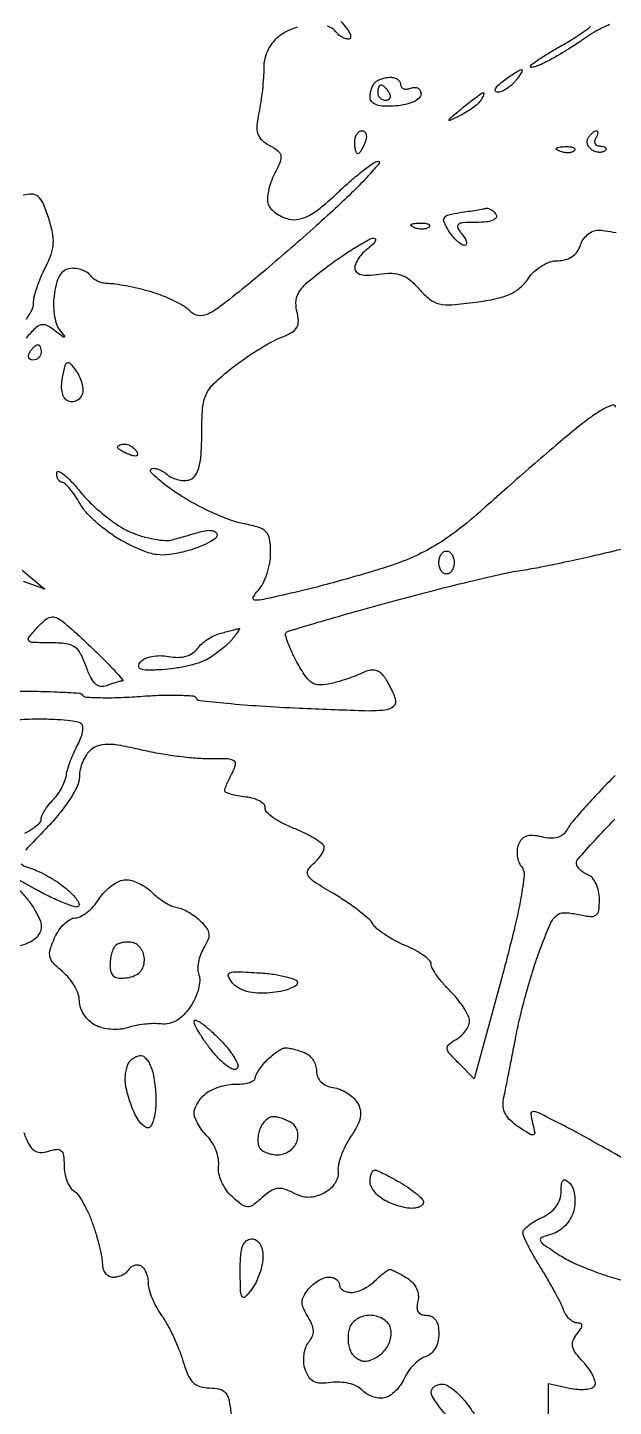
# Model space of a CAD drawing. Extents: x 0 to 102, y 0 to 135.
# Drawn here: x 24.13 to 30.61, y 43.66 to 58.92 of the extents above; entities that cross this region are included whole.
import ezdxf

# ---------------------------------------------------------------- set-up
doc = ezdxf.new("R2010")
doc.units = 0
doc.header["$MEASUREMENT"] = 0

msp = doc.modelspace()

# ---------------------------------------------------------------- linework, layer by layer
for points in [[(27.110601, 58.928252, 0.028927), (27.009562, 58.886485, 0.04032), (26.925209, 58.837014, 0.063095), (26.849068, 58.767903, 0.059392), (26.790756, 58.680642, 0.058977), (26.754274, 58.581508, 0.06051), (26.742367, 58.477464, -0.019086), (26.739012, 58.370083, -0.009853), (26.727051, 58.236213, -0.00978), (26.709319, 58.098852, -0.014604), (26.687984, 57.979674, 0.028768), (26.66671, 57.837786, 0.101514), (26.676874, 57.74662, 0.130359), (26.720084, 57.679594, 0.06196), (26.804567, 57.619896, -0.039331), (26.898198, 57.559879, -0.187438), (26.930896, 57.506737, -0.145097), (26.923401, 57.437074, -0.020807), (26.862059, 57.305746, 0.033972), (26.82134, 57.212229, 0.034685), (26.793991, 57.114702, 0.036912), (26.782513, 57.027096, 0.106118), (26.791926, 56.966844, 0.098627), (26.822358, 56.918628, 0.047818), (26.877608, 56.870599, 0.044857), (26.946924, 56.829951, 0.048742), (27.020508, 56.803648, 0.113652), (27.127179, 56.80156, 0.073289), (27.243671, 56.844489, 0.048426), (27.383098, 56.939093, 0.016874), (27.564638, 57.100478, -0.010826), (27.708853, 57.231837, -0.01504), (27.843946, 57.342667, -0.011462), (27.959657, 57.427754, -0.153983), (28.009257, 57.4434, -0.633747), (28.019403, 57.421909, -0.011617), (27.912447, 57.297949, -0.014083), (27.75969, 57.138285, -0.007414), (27.561545, 56.948249, -0.004829), (27.322322, 56.729804, -0.003149), (27.042214, 56.482106, -0.003167), (26.765971, 56.243975, -0.00604), (26.540456, 56.0567, -0.007226), (26.253824, 55.831245, -0.060032), (26.111564, 55.747487, -0.159246), (26.013834, 55.73804, -0.142432), (25.924252, 55.787263, 0.061396), (25.854026, 55.842077, 0.02204), (25.742232, 55.902578, 0.021476), (25.612574, 55.958782, 0.023801), (25.482896, 56.00154, 0.010288), (25.352035, 56.034999, 0.010037), (25.218831, 56.063346, 0.009979), (25.100914, 56.083544, 0.036614), (25.025443, 56.089328, -0.053249), (24.966843, 56.095782, -0.048698), (24.90905, 56.114513, -0.051941), (24.860515, 56.14195, -0.100061), (24.8301, 56.1744, 0.106518), (24.798914, 56.206833, 0.051191), (24.747758, 56.234149, 0.047487), (24.686227, 56.252729, 0.049631), (24.623209, 56.259, 0.116043), (24.550658, 56.241932, 0.122594), (24.495024, 56.194492, 0.085015), (24.454502, 56.110844, 0.032496), (24.426609, 55.98405, 0.036615), (24.417611, 55.869471, 0.034608), (24.425104, 55.75259, 0.036543), (24.446544, 55.65012, 0.092146), (24.480457, 55.5822, -0.003574), (24.537107, 55.506068, -0.543181), (24.533885, 55.497575, -0.220836), (24.518859, 55.500962, -0.002145), (24.428728, 55.571012, 0.051057), (24.341949, 55.625775, 0.182939), (24.277824, 55.632147, 0.132016), (24.212579, 55.594326, 0.022101), (24.114292, 55.486412, 0.00968)], [(27.594347, 58.992803, -0.02421), (27.658485, 58.917542, -0.057122), (27.696543, 58.854517, -0.133581), (27.703169, 58.814361, -0.38463), (27.68394, 58.797, -0.077687), (27.643974, 58.803247, -0.053339), (27.601943, 58.821851, -0.052792), (27.564289, 58.849235, -0.070861), (27.5373, 58.8816, 0.122535), (27.504017, 58.914092, 0.047679), (27.445241, 58.941349, 0.043521)], [(30.567471, 58.956617, 0.019666), (30.485683, 58.920021, 0.020022), (30.392631, 58.869174, 0.017659), (30.29986, 58.808995, -0.008321), (30.199992, 58.74153, -0.005825), (30.085349, 58.66872, -0.005878), (29.973847, 58.601514, -0.012179), (29.88495, 58.552218, -0.015507), (29.811912, 58.516852, -0.029002), (29.750515, 58.493606, -0.034621), (29.705905, 58.482937, -0.46357), (29.6946, 58.49251, -0.240673), (29.705997, 58.514817, -0.007253), (29.794005, 58.576533, -0.012889), (29.903306, 58.646789, -0.008369), (30.033, 58.722565, 0.010532), (30.162676, 58.799085, 0.015875), (30.271995, 58.871633, 0.010658), (30.357959, 58.9355, 0.231644)], [(24.11657, 55.696142, 0.032138), (24.178031, 55.797341, 0.120968), (24.1956, 55.868897, -0.060144), (24.204386, 55.941678, -0.019573), (24.234302, 56.045937, -0.019191), (24.27692, 56.160218, -0.020484), (24.327351, 56.268381, 0.033033), (24.390401, 56.412969, 0.071399), (24.414765, 56.531565, 0.067652), (24.405392, 56.65623, 0.027165), (24.360614, 56.821584, 0.021469), (24.30089, 56.979437, 0.112044), (24.246623, 57.054212, 0.178184), (24.178913, 57.080254, 0.074988), (24.080813, 57.066911, -0.010985)], [(30.634942, 54.722928, 0.477189), (30.601915, 54.745272, 0.052694), (30.505215, 54.704279, 0.03229), (30.362619, 54.612719, 0.013229), (30.18105, 54.471274, 0.004324), (29.972742, 54.296914, 0.00211), (29.709877, 54.071072, 0.002093), (29.438428, 53.833861, 0.003029), (29.200757, 53.621834, -0.016744), (28.920285, 53.385112, -0.02813), (28.667954, 53.208273, -0.031185), (28.417341, 53.073735, -0.028122), (28.143257, 52.966133, -0.007261), (27.904814, 52.891498, -0.004255), (27.617374, 52.808744, -0.004255), (27.328393, 52.730848, -0.007221), (27.085136, 52.671229, -0.00277), (26.740433, 52.594015, -0.069796), (26.644213, 52.586741, -0.546164), (26.627189, 52.617383, -0.060795), (26.683286, 52.696945, 0.069379), (26.735032, 52.773065, 0.035798), (26.778569, 52.879915, 0.034747), (26.808278, 52.998289, 0.044136), (26.8182, 53.110478, 0.03618), (26.807398, 53.259565, 0.150766), (26.769158, 53.339969, 0.134679), (26.689558, 53.389857, 0.026668), (26.524538, 53.430024, -0.041066), (26.384469, 53.468418, -0.016887), (26.201723, 53.542127, -0.016574), (26.009922, 53.634849, -0.020435), (25.83797, 53.734289, -0.013964), (25.690881, 53.833436, -0.024114), (25.575174, 53.924963, -0.021954), (25.49477, 54.001592, -0.408406), (25.495087, 54.033487, -0.204138), (25.523544, 54.044941, -0.071468), (25.567978, 54.037644, -0.056613), (25.620355, 54.014343, -0.040283), (25.672978, 53.977391, 0.064499), (25.73139, 53.940451, 0.054011), (25.800878, 53.916869, 0.056193), (25.870425, 53.9094, 0.090527), (25.928823, 53.92038, 0.165432), (25.988112, 53.969744, 0.075824), (26.027523, 54.063682, 0.046439), (26.050175, 54.210514, 0.015065), (26.0568, 54.430336, -0.017516), (26.066624, 54.71068, -0.089178), (26.104779, 54.861403, -0.096657), (26.191713, 54.983551, -0.022425), (26.383022, 55.149555, -0.015155), (26.524465, 55.254765, -0.012905), (26.679695, 55.35723, -0.013097), (26.825857, 55.443149, -0.035493), (26.934873, 55.493712, 0.036306), (27.049745, 55.547217, 0.13224), (27.106917, 55.602814, 0.147528), (27.125058, 55.675852, 0.049145), (27.108667, 55.786022, -0.092921), (27.101322, 55.907091, -0.123043), (27.141061, 56.009677, -0.067892), (27.245806, 56.122113, -0.013088), (27.466266, 56.292877, -0.009227), (27.629262, 56.407873, -0.012657), (27.78028, 56.50481, -0.009411), (27.90859, 56.579389, -0.129392), (27.9603, 56.592612, -0.291831), (27.977493, 56.581473, -0.239348), (27.976559, 56.55918, -0.076668), (27.948178, 56.522968, -0.025933), (27.89685, 56.479633, 0.04108), (27.840204, 56.428794, 0.040412), (27.79229, 56.369115, 0.043403), (27.759221, 56.309851, 0.105944), (27.7488, 56.261221, 0.204563), (27.76722, 56.218083, 0.130892), (27.815665, 56.191404, 0.072175), (27.898205, 56.183208, 0.025155), (28.017394, 56.194617, -0.040939), (28.158493, 56.203645, -0.084675), (28.266707, 56.183183, -0.084953), (28.361794, 56.128065, -0.041425), (28.462039, 56.029365, 0.045106), (28.577166, 55.917668, 0.113534), (28.681554, 55.866723, 0.076811), (28.82188, 55.856234, 0.013294), (29.087431, 55.884299, 0.020046), (29.312036, 55.92331, 0.052146), (29.467804, 55.974283, 0.070499), (29.580364, 56.045044, 0.07232), (29.667715, 56.143753, -0.057695), (29.733422, 56.222512, -0.052967), (29.81718, 56.286768, -0.05545), (29.908052, 56.329301, -0.081929), (29.994729, 56.3436, 0.067399), (30.079783, 56.355118, 0.081737), (30.152771, 56.388794, 0.085374), (30.208766, 56.442631, 0.08203), (30.2445, 56.5128, -0.071175), (30.275681, 56.577441, -0.067253), (30.324242, 56.632159, -0.071729), (30.38212, 56.669047, -0.10729), (30.440551, 56.681528, -0.037995), (30.516798, 56.675472, -0.009556), (30.63961, 56.653842, -0.0097)], [(23.835402, 51.575265, -0.006311), (24.170112, 51.57748, -0.009889), (24.457864, 51.57006, -0.00443), (24.699692, 51.556888, -0.243112), (24.737631, 51.534133, 0.245023), (24.773576, 51.51275, 0.008784), (24.938861, 51.506384, 0.014393), (25.140298, 51.507966, 0.009382), (25.372502, 51.520843, -0.009919), (25.60371, 51.533416, -0.015747), (25.801942, 51.53401, -0.009723), (25.962843, 51.526291, -0.301597), (25.993073, 51.503156, 0.290187), (26.025847, 51.476965, 0.002887), (26.337319, 51.44459, 0.008232), (26.703825, 51.414715, 0.005108), (27.134884, 51.391133, 0.002322), (27.83395, 51.3633, 0.033048), (28.083544, 51.371021, 0.163066), (28.18055, 51.414373, 0.301282), (28.200401, 51.494807, 0.020666), (28.173537, 51.561172, 0.014411), (28.138048, 51.633753, 0.014566), (28.099912, 51.701499, 0.02903), (28.065184, 51.752272, 0.091839), (28.022095, 51.790809, 0.099823), (27.969279, 51.809942, 0.091291), (27.909324, 51.807931, 0.064299), (27.845667, 51.785125, -0.02461), (27.776882, 51.754141, -0.010681), (27.682711, 51.719482, -0.010539), (27.580827, 51.686821, -0.013786), (27.48635, 51.661529, -0.056393), (27.363166, 51.646508, -0.144298), (27.277597, 51.670923, -0.10566), (27.202886, 51.744112, -0.022793), (27.109361, 51.900286, -0.014384), (27.052046, 52.014463, -0.022288), (27.009928, 52.116375, -0.01825), (26.98327, 52.199358, -0.282829), (26.99111, 52.226942, -0.113527), (27.025364, 52.246396, -0.00083), (27.341431, 52.340295, -0.003086), (27.705151, 52.445257, -0.001967), (28.1295, 52.563084, -0.003715), (28.578477, 52.682271, -0.004006), (29.018064, 52.791728, -0.003786), (29.396645, 52.879753, -0.019126), (29.61, 52.919157, 0.013145), (29.808556, 52.953378, 0.003846), (30.111856, 53.016331, 0.003861), (30.452264, 53.092476, 0.004131), (30.783847, 53.172232, 0.006872)], [(24.0687, 52.916682), (24.3225, 52.705404), (24.084155, 52.790273, -0.008554)], [(24.099182, 50.00498, 0.031332), (24.194019, 50.062902, 0.032164), (24.262778, 50.117965, 0.210858), (24.2802, 50.15744, -0.103778), (24.288681, 50.197859, -0.032455), (24.317341, 50.253111, -0.030862), (24.358249, 50.312256, -0.029655), (24.406638, 50.366752, 0.042665), (24.456942, 50.426461, 0.029625), (24.503499, 50.50145, 0.029987), (24.539849, 50.579386, 0.052894), (24.558825, 50.647745, -0.032352), (24.575659, 50.719721, -0.015568), (24.605984, 50.809547, -0.015365), (24.643552, 50.901611, -0.021238), (24.68321, 50.981527, 0.033292), (24.717053, 51.054061, 0.04454), (24.737179, 51.123798, 0.051836), (24.742284, 51.18142, 0.194962), (24.728423, 51.214177, 0.155677), (24.687736, 51.235179, 0.01328), (24.569964, 51.251907, 0.016568), (24.425325, 51.263706, 0.012067), (24.264006, 51.2676, 0.015454), (24.029115, 51.260338, 0.088346)], [(30.628631, 50.644297, 0.006064), (30.450852, 50.460275, 0.007298), (30.288409, 50.282878, 0.006336), (30.155947, 50.130057, 0.047856), (30.101602, 50.051609, -0.084987), (30.054118, 49.992862, -0.10654), (29.993102, 49.958798, -0.09005), (29.915335, 49.949635, -0.045926), (29.817811, 49.964785, 0.041444), (29.720107, 49.98086, 0.099889), (29.647684, 49.972209, 0.128408), (29.595469, 49.938487, 0.094162), (29.559024, 49.879596, 0.071479), (29.545339, 49.819444, 0.055162), (29.547308, 49.752127, 0.056062), (29.563743, 49.68815, 0.081926), (29.592937, 49.637973, -0.200774), (29.62183, 49.5426, -0.018319), (29.586778, 49.29162, -0.016741), (29.510677, 48.932589, -0.00549), (29.375191, 48.409261), (29.070978, 47.285222), (28.896339, 47.462035, -0.013076), (28.792852, 47.57244, -0.157643), (28.76971, 47.62508, -0.256805), (28.787968, 47.668115, -0.037336), (28.86975, 47.723127, 0.054973), (28.926378, 47.764186, 0.050991), (28.97431, 47.817563, 0.054621), (29.007016, 47.874593, 0.103253), (29.0178, 47.926258, 0.113424), (29.004101, 47.985872, 0.029436), (28.955672, 48.072325, 0.028386), (28.887252, 48.166911, 0.025608), (28.8063, 48.256609, -0.019003), (28.725324, 48.343986, -0.023367), (28.656928, 48.431628, -0.022723), (28.607271, 48.509014, -0.132026), (28.5948, 48.555419, 0.20429), (28.577234, 48.596617, 0.034934), (28.510359, 48.652364, 0.033178), (28.417426, 48.710461, 0.024155), (28.30734, 48.762838, -0.02397), (28.19201, 48.817657, -0.02439), (28.083145, 48.882974, -0.025074), (27.994528, 48.948859, -0.085488), (27.94779, 49.00315, 0.07849), (27.897988, 49.062653, 0.015647), (27.790406, 49.150718, 0.016198), (27.657294, 49.246208, 0.014467), (27.513248, 49.33671, -0.010189), (27.311687, 49.460956, -0.093012), (27.237177, 49.53153, -0.266109), (27.230732, 49.591605, -0.116721), (27.280598, 49.657792, 0.033609), (27.33027, 49.704995, 0.035346), (27.372271, 49.757681, 0.037787), (27.401553, 49.808023, 0.113302), (27.4104, 49.846564, 0.22762), (27.391701, 49.88551, 0.027456), (27.312106, 49.942415, 0.028257), (27.203965, 50.002801, 0.019623), (27.075782, 50.059053, -0.02464), (26.948861, 50.116276, -0.036471), (26.84456, 50.179614, -0.040388), (26.772585, 50.240163, -0.248062), (26.758532, 50.284897, 0.232009), (26.747826, 50.322989, 0.082229), (26.702457, 50.359433, 0.060488), (26.631083, 50.388924, 0.03913), (26.54325, 50.406069, -0.016832), (26.454082, 50.419384, -0.026627), (26.378941, 50.437384, -0.024702), (26.322651, 50.457154, -0.304862), (26.3106, 50.475081, -0.089164), (26.315072, 50.499962, -0.011004), (26.335492, 50.551426, -0.012718), (26.362891, 50.61194, -0.0102), (26.39534, 50.675661, 0.058598), (26.429832, 50.763458, 0.329353), (26.41228, 50.807523, 0.132957), (26.343429, 50.828148, 0.010123), (26.14759, 50.82941, -0.024261), (25.989652, 50.834894, -0.011364), (25.786208, 50.85653, -0.011229), (25.573515, 50.888923, -0.015465), (25.384255, 50.928179, 0.012692), (25.160242, 50.975941, 0.046414), (25.015806, 50.989255, 0.075651), (24.912447, 50.973437, 0.097773), (24.828305, 50.92771, 0.075573), (24.780381, 50.873858, 0.044511), (24.739949, 50.797577, 0.043376), (24.712427, 50.712166, 0.056317), (24.7032, 50.630505, -0.112058), (24.679978, 50.528191, -0.031648), (24.599723, 50.384594, -0.028663), (24.481192, 50.222105, -0.020903), (24.332203, 50.0554, 0.005446), (24.106448, 49.817996, 0.083456)], [(30.779476, 46.369883, 0.002329), (30.476791, 46.541643, 0.002327), (30.205089, 46.692495, 0.007609), (30.023411, 46.788692, 0.003426), (29.78403, 46.908755, 0.109406), (29.720776, 46.924241, 0.453434), (29.697041, 46.898327, 0.036492), (29.716053, 46.795502, -0.015774), (29.740214, 46.689564, -0.396055), (29.725676, 46.666455, -0.2052), (29.689329, 46.671937, -0.006389), (29.559471, 46.754672, -0.046035), (29.471398, 46.824741, -0.081579), (29.415829, 46.898763, -0.093549), (29.39143, 46.979176, -0.079226), (29.395883, 47.068013, 0.002739), (29.416644, 47.16902, 0.000583), (29.451602, 47.345013, 0.00061), (29.491631, 47.549085, 0.00058), (29.531843, 47.7567, -0.012336), (29.581368, 47.983677, -0.007696), (29.65001, 48.247124, -0.007721), (29.72573, 48.504883, -0.013887), (29.796914, 48.713428, -0.01003), (29.906292, 48.989865, -0.103102), (29.975515, 49.09055, -0.194107), (30.061753, 49.124951, -0.053131), (30.210141, 49.108556, 0.022117), (30.353365, 49.083679, 0.183021), (30.416479, 49.098742, 0.215257), (30.448078, 49.150232, 0.031607), (30.456, 49.275433, 0.053369), (30.44657, 49.363528, 0.056735), (30.418723, 49.445732, 0.063536), (30.377691, 49.510191, 0.128351), (30.3291, 49.545006, -0.050386), (30.280561, 49.569485, -0.055113), (30.239477, 49.602566, -0.062256), (30.211435, 49.638814, -0.13432), (30.2022, 49.672571, -0.182906), (30.221269, 49.722956, -0.003802), (30.403522, 49.926106, -0.008359), (30.624891, 50.161102, -0.005467)], [(24.058167, 49.66742, 0.103596), (24.141853, 49.624888, -0.04042), (24.225959, 49.594705, -0.018126), (24.331192, 49.542357, -0.017806), (24.439017, 49.478679, -0.023108), (24.532736, 49.412438, -0.024592), (24.609765, 49.346141, -0.041008), (24.666727, 49.282361, -0.051609), (24.698839, 49.22926, -0.316519), (24.693651, 49.199451, -0.279356), (24.655729, 49.190148, -0.015851), (24.536996, 49.231607, -0.020526), (24.392122, 49.294349, -0.013256), (24.229615, 49.378179), (23.8149, 49.606227)], [(24.04755, 49.367877, -0.029573), (24.136587, 49.265158, -0.030533), (24.211859, 49.153702, -0.032069), (24.264579, 49.049615, -0.101525), (24.2802, 48.973475, -0.111324), (24.264448, 48.903602, -0.096619), (24.219759, 48.843091, -0.07865), (24.14657, 48.794608, -0.046734), (24.04755, 48.760171, 0.018355)], [(24.087812, 46.692026, 0.027234), (24.146002, 46.560087, 0.113954), (24.201314, 46.493984, 0.164586), (24.268252, 46.471738, 0.075629), (24.360159, 46.486227, -0.045688), (24.451497, 46.50627, -0.218858), (24.501067, 46.490598, -0.180273), (24.527293, 46.439845, -0.030067), (24.534, 46.328405, 0.045367), (24.541864, 46.24191, 0.045144), (24.565201, 46.158102, 0.04899), (24.599462, 46.088897, 0.111976), (24.640215, 46.047754, -0.096959), (24.688014, 46.00228, -0.024367), (24.746156, 45.91123, -0.023954), (24.803603, 45.798606, -0.022112), (24.851715, 45.677994, -0.012977), (24.892017, 45.551911, -0.012671), (24.926072, 45.422906, -0.012662), (24.950209, 45.308219, -0.045558), (24.957, 45.233844, 0.084495), (24.966233, 45.179599, 0.093288), (24.99281, 45.133525, 0.100465), (25.032407, 45.102713, 0.115769), (25.078907, 45.0918, 0.062793), (25.12948, 45.098176, 0.051478), (25.180614, 45.117057, 0.053356), (25.224658, 45.144866, 0.087076), (25.253953, 45.17778, -0.090427), (25.280225, 45.206906, -0.095498), (25.314616, 45.224206, -0.099685), (25.351727, 45.227067, -0.108373), (25.385846, 45.215087, -0.107332), (25.41604, 45.18596, -0.051046), (25.441466, 45.138006, -0.047296), (25.458763, 45.080253, -0.04916), (25.4646, 45.021031, 0.071995), (25.474766, 44.950798, 0.027261), (25.50809, 44.857186, 0.026321), (25.555984, 44.757815, 0.029082), (25.61265, 44.667414, -0.029994), (25.675698, 44.566421, -0.015376), (25.742983, 44.433093, -0.015224), (25.804063, 44.291077, -0.022133), (25.848438, 44.16214, 0.02863), (25.902379, 44.011783, 0.095821), (25.960625, 43.925307, 0.127323), (26.036778, 43.880309, 0.070219), (26.144538, 43.8651, -0.057623), (26.25463, 43.85237, -0.164063), (26.319348, 43.812203, -0.122976), (26.357409, 43.732472, -0.02634), (26.380195, 43.579632)], [(29.892, 43.387198), (29.892, 43.91465), (30.123646, 43.863772, 0.03359), (30.215805, 43.849933, 0.043604), (30.301178, 43.850382, 0.050018), (30.368732, 43.86354, 0.183237), (30.402721, 43.889635, 0.201962), (30.409301, 43.931746, 0.050843), (30.385308, 43.998477, 0.043714), (30.339722, 44.075551, 0.032144), (30.276843, 44.152397, -0.026221), (30.192338, 44.253217, -0.104952), (30.158514, 44.325812, -0.152896), (30.163482, 44.390585, -0.078341), (30.205528, 44.46131, 0.021858), (30.250979, 44.52122, 0.143399), (30.262729, 44.556625, 0.320716), (30.249275, 44.576934, 0.0915), (30.209904, 44.5842, -0.129043), (30.168526, 44.59506, -0.064627), (30.124921, 44.62769, -0.057606), (30.085819, 44.675628, -0.053987), (30.057675, 44.73225, 0.028352), (30.02406, 44.809572, 0.007418), (29.961373, 44.929509, 0.007512), (29.885775, 45.064192, 0.007625), (29.806531, 45.195869, -0.009552), (29.731263, 45.322035, -0.012557), (29.667731, 45.440095, -0.010074), (29.619544, 45.540252, -0.10748), (29.61, 45.584139, -0.188428), (29.623372, 45.618363, -0.037884), (29.672128, 45.663792, -0.035185), (29.740518, 45.710985, -0.026544), (29.8215, 45.753207, 0.055329), (29.910258, 45.806178, 0.07076), (29.977203, 45.87373, 0.076923), (30.018695, 45.952263, 0.083322), (30.033, 46.037506, -0.022119), (30.036935, 46.126418, -0.179749), (30.05415, 46.162593, -0.341453), (30.082795, 46.16584, -0.060115), (30.128326, 46.130114, -0.109594), (30.161121, 46.078619, -0.051802), (30.180345, 46.001812, -0.047835), (30.184415, 45.913678, -0.049153), (30.171551, 45.827203, -0.069317), (30.137302, 45.742518, -0.057419), (30.079361, 45.664281, -0.058476), (30.006481, 45.602668, -0.079406), (29.928175, 45.567084, 0.026775), (29.817177, 45.530106, 0.412463), (29.802497, 45.49663, 0.152822), (29.837676, 45.452448, 0.00558), (30.018834, 45.332745, 0.03552), (30.160532, 45.255016, 0.015373), (30.358794, 45.171196, 0.015121), (30.57601, 45.094603, 0.019403), (30.780234, 45.038091, 0.01061)]]:
    msp.add_lwpolyline(points, format="xyb")
for points in [[(28.1436, 58.374, -0.070963), (28.186708, 58.367851, -0.086436), (28.223265, 58.349929, -0.100277), (28.247705, 58.323304, -0.136529), (28.2564, 58.292055, 0.161051), (28.265532, 58.264439, 0.15162), (28.289535, 58.246897, 0.11082), (28.326038, 58.242886, 0.063864), (28.3692, 58.253396, -0.08946), (28.41225, 58.261584, -0.135808), (28.44884, 58.251833, -0.148109), (28.473126, 58.22557, -0.113733), (28.481917, 58.187291, -0.211983), (28.461965, 58.142437, -0.075413), (28.4021, 58.102878, -0.056025), (28.311804, 58.072809, -0.033718), (28.199917, 58.056801, -0.025927), (28.074788, 58.05394, -0.071456), (27.988075, 58.068972, -0.123717), (27.937072, 58.100984, -0.193386), (27.918, 58.148451, -0.043859), (27.922158, 58.195757, -0.036646), (27.934568, 58.244647, -0.038136), (27.952762, 58.287914, -0.077929), (27.9744, 58.3176, -0.077955), (28.004089, 58.339238, -0.038133), (28.047368, 58.357432, -0.036641), (28.096274, 58.369842, -0.043841)], [(29.594228, 58.4586, -0.502231), (29.600856, 58.449697, -0.051558), (29.589062, 58.421323, -0.032895), (29.563266, 58.380427, -0.016055), (29.5254, 58.3317, -0.041094), (29.478053, 58.283345, -0.039927), (29.422998, 58.242867, -0.042752), (29.368741, 58.215394, -0.10323), (29.324691, 58.207491, -0.282417), (29.304856, 58.220449, -0.239048), (29.305561, 58.245877, -0.079596), (29.336715, 58.286367, -0.027143), (29.39352, 58.334391, -0.009907), (29.45908, 58.381966, -0.013442), (29.520218, 58.422113, -0.010356), (29.572241, 58.452836, -0.128892)], [(28.039907, 58.2894, 0.210953), (28.025641, 58.283101, 0.081139), (28.013559, 58.264549, 0.061769), (28.005336, 58.237189, 0.042167), (28.0026, 58.2048, 0.105053), (28.009458, 58.17252, 0.099167), (28.028918, 58.145051, 0.09642), (28.057993, 58.12664, 0.093332), (28.092193, 58.1202, 0.108972), (28.122221, 58.126823, 0.182303), (28.140109, 58.145051, 0.161196), (28.142741, 58.172474, 0.082592), (28.1295, 58.2048, 0.029505), (28.106743, 58.237183, 0.035638), (28.081614, 58.264549, 0.038439), (28.057735, 58.283855, 0.151918)], [(29.170843, 58.202919, -0.439351), (29.176868, 58.197237, -0.072971), (29.17403, 58.17953, -0.041954), (29.163103, 58.152831, -0.020319), (29.144981, 58.120655, -0.073097), (29.112608, 58.082182, -0.02274), (29.053722, 58.034575, -0.022195), (28.982219, 57.986697, -0.02276), (28.907338, 57.945777, -0.004741), (28.80007, 57.894603, -0.651972), (28.791968, 57.901707, -0.144157), (28.806796, 57.923809, -0.001983), (28.9332, 58.028041, -0.00515), (29.01614, 58.094468, -0.007647), (29.090251, 58.150772, -0.003884), (29.153819, 58.196794, -0.137618)], [(27.830745, 57.7818, -0.184534), (27.857866, 57.771438, -0.147206), (27.874314, 57.744523, -0.100118), (27.876642, 57.703491, -0.055937), (27.863994, 57.6549, -0.02136), (27.842918, 57.606292, -0.030395), (27.819835, 57.565277, -0.030693), (27.797811, 57.53537, -0.222225), (27.782049, 57.528, -0.289661), (27.769195, 57.536129, -0.046727), (27.758567, 57.565277, -0.039339), (27.751209, 57.60627, -0.024748), (27.7488, 57.6549, -0.062722), (27.754911, 57.703421, -0.08088), (27.772871, 57.744523, -0.098158), (27.799493, 57.772029, -0.152681)], [(30.423686, 57.7818, -0.287043), (30.435217, 57.774585, -0.143517), (30.438201, 57.756949, -0.074368), (30.430771, 57.729673, -0.034804), (30.4137, 57.6972, 0.100119), (30.40178, 57.664946, 0.176926), (30.407233, 57.637451, 0.168389), (30.429498, 57.619033, 0.089607), (30.465107, 57.6126, -0.048234), (30.501463, 57.609085, -0.143953), (30.523426, 57.597686, -0.26052), (30.528509, 57.581043, -0.14401), (30.518029, 57.561829, -0.131528), (30.491766, 57.546658, -0.075976), (30.455261, 57.542602, -0.067071), (30.414462, 57.549815, -0.061241), (30.375649, 57.567674, -0.084644), (30.344352, 57.59526, -0.093349), (30.325248, 57.630794, -0.10045), (30.321185, 57.668656, -0.115573), (30.332713, 57.703046, -0.035762), (30.35446, 57.733183, -0.040197), (30.379514, 57.758666, -0.044085), (30.404072, 57.7764, -0.135141)], [(30.06825, 57.605921, -0.028489), (30.127147, 57.604991, -0.077125), (30.167754, 57.595624, -0.208169), (30.183197, 57.580003, -0.296942), (30.179287, 57.561487, -0.126455), (30.151629, 57.545139, -0.060344), (30.110572, 57.538442, -0.05415), (30.063403, 57.541608, -0.051402), (30.017137, 57.554809, -0.054073), (29.981887, 57.573552, -0.470617), (29.980428, 57.58897, -0.168741), (30.005111, 57.600926, -0.018894)], [(29.203157, 56.923124, -0.1332), (29.22937, 56.921778, -0.065055), (29.259801, 56.907225, -0.057561), (29.289559, 56.882615, -0.052857), (29.3139, 56.8512, -0.30771), (29.312453, 56.81793, -0.140505), (29.276178, 56.790289, -0.066517), (29.201873, 56.772176, -0.026574), (29.097034, 56.7666, 0.012079), (28.947385, 56.762984, 0.153879), (28.895298, 56.743754, 0.364973), (28.887565, 56.7078, 0.051214), (28.9332, 56.6397, -0.033328), (28.968465, 56.590934, -0.080682), (28.985664, 56.550077, -0.180338), (28.982555, 56.524162, -0.280676), (28.963909, 56.5128, -0.148759), (28.928371, 56.523612, -0.039095), (28.881161, 56.560926, -0.036146), (28.831635, 56.613926, -0.030266), (28.786984, 56.676635, -0.033481), (28.736736, 56.770544, -0.254091), (28.740286, 56.818906, -0.194821), (28.78489, 56.850417, -0.01982), (28.914684, 56.875459, 0.001466), (29.007036, 56.889785, 0.001732), (29.094305, 56.903894, 0.001511), (29.167905, 56.916284, 0.010934)], [(28.46085, 56.759921, -0.028489), (28.519747, 56.758991, -0.077125), (28.560354, 56.749624, -0.208169), (28.575797, 56.734003, -0.296942), (28.571887, 56.715487, -0.126455), (28.544229, 56.699139, -0.060344), (28.503172, 56.692442, -0.05415), (28.456003, 56.695608, -0.051402), (28.409737, 56.708809, -0.054073), (28.374487, 56.727552, -0.470617), (28.373028, 56.74297, -0.168741), (28.397711, 56.754926, -0.018894)], [(24.242893, 55.413, -0.210953), (24.257159, 55.406701, -0.081139), (24.269241, 55.388149, -0.061769), (24.277464, 55.360789, -0.042167), (24.2802, 55.3284, -0.105053), (24.273342, 55.29612, -0.099167), (24.253882, 55.268651, -0.09642), (24.224807, 55.25024, -0.093332), (24.190607, 55.2438, -0.108972), (24.160579, 55.250423, -0.182303), (24.142691, 55.268651, -0.161196), (24.140059, 55.296074, -0.082592), (24.1533, 55.3284, -0.029505), (24.176057, 55.360783, -0.035638), (24.201186, 55.388149, -0.038439), (24.225065, 55.407455, -0.151918)], [(24.667526, 55.122145, -0.05007), (24.705868, 55.056904, -0.046892), (24.731487, 54.98391, -0.050265), (24.741525, 54.914381, -0.102695), (24.732688, 54.860219, -0.093638), (24.707913, 54.820093, -0.096511), (24.670437, 54.792277, -0.099108), (24.626132, 54.781035, -0.104715), (24.58184, 54.78808, -0.152821), (24.540967, 54.820443, -0.088724), (24.515159, 54.878107, -0.06766), (24.506589, 54.956631, -0.040643), (24.516679, 55.050006, -0.010371), (24.544976, 55.183012, -0.227391), (24.569234, 55.213162, -0.339757), (24.600857, 55.206455, -0.018856)], [(25.205807, 54.3132, -0.088797), (25.240076, 54.307066, -0.053277), (25.277213, 54.288633, -0.051183), (25.311426, 54.261559, -0.061454), (25.337101, 54.229569, -0.1144), (25.346743, 54.201026, -0.32948), (25.336645, 54.184127, -0.155351), (25.306543, 54.18149, -0.036408), (25.257494, 54.19632, -0.020646), (25.207201, 54.218041, -0.029555), (25.164768, 54.24167, -0.029412), (25.13371, 54.264123, -0.2252), (25.1262, 54.279951, -0.219607), (25.132072, 54.292675, -0.077771), (25.149585, 54.303433, -0.059132), (25.175325, 54.310766, -0.039867)], [(24.71701, 53.781001, 0.030993), (24.839147, 53.649064, 0.022639), (24.989761, 53.517839, 0.023017), (25.14445, 53.406135, 0.045935), (25.277699, 53.335474, 0.027693), (25.403498, 53.290917, 0.027077), (25.534393, 53.260145, 0.028129), (25.651958, 53.245908, 0.084692), (25.732026, 53.254324, 0.00023), (25.803778, 53.274503, 0.000126), (25.891603, 53.29927, 0.000126), (25.98072, 53.324451, 0.000201), (26.0568, 53.346001, -0.04636), (26.121613, 53.358048, -0.079638), (26.176298, 53.354334, -0.119606), (26.212449, 53.336204, -0.220439), (26.226, 53.306962, -0.239809), (26.206071, 53.2678, -0.035315), (26.128311, 53.219185, -0.033402), (26.020835, 53.171013, -0.022892), (25.893443, 53.130373, -0.028945), (25.700582, 53.090241, -0.071695), (25.556581, 53.089645, -0.064941), (25.409964, 53.130018, -0.020524), (25.204034, 53.226826, -0.03187), (25.05748, 53.315515, -0.02582), (24.912221, 53.428147, -0.026537), (24.788809, 53.546445, -0.059166), (24.711741, 53.650979, 0.018661), (24.655237, 53.742232, 0.025748), (24.597447, 53.81933, 0.024339), (24.545101, 53.876272, 0.194999), (24.51285, 53.889665, -0.164771), (24.488871, 53.898014, -0.098028), (24.468872, 53.921107, -0.078344), (24.455864, 53.955464, -0.058157), (24.452237, 53.99595, -0.526359), (24.474402, 54.010312, -0.072085), (24.531184, 53.97643, -0.035332), (24.616147, 53.896874, -0.015685)], [(28.764, 53.1288, -0.148195), (28.796263, 53.119023, -0.098894), (28.823749, 53.091523, -0.082425), (28.842281, 53.050414, -0.064853), (28.8486, 53.0019, -0.064853), (28.842281, 52.953386, -0.082425), (28.823749, 52.912277, -0.098894), (28.796263, 52.884777, -0.148195), (28.764, 52.875, -0.148195), (28.731737, 52.884777, -0.098894), (28.704251, 52.912277, -0.082425), (28.685719, 52.953386, -0.064853), (28.6794, 53.0019, -0.064853), (28.685719, 53.050414, -0.082425), (28.704251, 53.091523, -0.098894), (28.731737, 53.119023, -0.148195)], [(24.523584, 52.345951, -0.014678), (24.592897, 52.287646, -0.003912), (24.699801, 52.19071, -0.003963), (24.819648, 52.078548, -0.004077), (24.936563, 51.96555, -0.006411), (25.04124, 51.860044, -0.011889), (25.123005, 51.771367, -0.00806), (25.18305, 51.700792, -0.63381), (25.178239, 51.6906, 0.063533), (25.155906, 51.687751, 0.009201), (25.111628, 51.675392, 0.010301), (25.059577, 51.65865, 0.008653), (25.005121, 51.638827, -0.130234), (24.937878, 51.631578, -0.150911), (24.880131, 51.659556, -0.092524), (24.82856, 51.729471, -0.028905), (24.778425, 51.850327, 0.036353), (24.716719, 51.993042, 0.125513), (24.650021, 52.067497, 0.117912), (24.553313, 52.103439, 0.030284), (24.385712, 52.1136, -0.00629), (24.186848, 52.116102, -0.20944), (24.14463, 52.135878, -0.364317), (24.143855, 52.172652, -0.014474), (24.23763, 52.282501, -0.029144), (24.323408, 52.366844, -0.125742), (24.386702, 52.398878, -0.163883), (24.448085, 52.392314, -0.059721)], [(26.469009, 52.272986, -0.649506), (26.47363, 52.267724, -0.034133), (26.459199, 52.241284, -0.021349), (26.431098, 52.201125, -0.009871), (26.391367, 52.151281, -0.033705), (26.337088, 52.094185, -0.018138), (26.263208, 52.031064, -0.017987), (26.182897, 51.971916, -0.026862), (26.108358, 51.926717, -0.048423), (26.019424, 51.889678, -0.0192), (25.891377, 51.855688, -0.018788), (25.749357, 51.829332, -0.022394), (25.613839, 51.815578, -0.012282), (25.454755, 51.810517, -0.089797), (25.379945, 51.823503, -0.337616), (25.36022, 51.854372, -0.153727), (25.379426, 51.901408, -0.117167), (25.428798, 51.938538, -0.054378), (25.505824, 51.962608, -0.0492), (25.59702, 51.971382, -0.046653), (25.689862, 51.962475, 0.046137), (25.791475, 51.952621, 0.067499), (25.880461, 51.964284, 0.077687), (25.953598, 51.996961, 0.091297), (26.008684, 52.049039, -0.055879), (26.057063, 52.101703, -0.033845), (26.124603, 52.152885, -0.033585), (26.199506, 52.195144, -0.049605), (26.270409, 52.220816, 0.000945), (26.336701, 52.237754, 0.00121), (26.397673, 52.253613, 0.000932), (26.448733, 52.267128, 0.010331)], [(25.214487, 49.491, -0.074643), (25.283718, 49.480607, -0.038528), (25.36539, 49.448455, -0.037224), (25.446015, 49.401596, -0.046161), (25.512749, 49.346165, 0.032863), (25.577565, 49.289352, 0.028296), (25.652486, 49.23838, 0.029308), (25.725971, 49.199913, 0.06959), (25.785065, 49.18262, -0.065861), (25.843454, 49.166004, -0.029934), (25.914439, 49.130066, -0.028999), (25.985835, 49.082626, -0.03525), (26.04647, 49.029987, -0.043435), (26.110475, 48.953778, -0.127585), (26.134292, 48.890111, -0.125188), (26.124375, 48.822148, -0.041087), (26.077668, 48.731577, 0.051339), (26.042082, 48.658961, 0.044327), (26.019874, 48.576956, 0.046584), (26.013344, 48.498249, 0.089257), (26.025174, 48.436191, -0.11253), (26.034548, 48.370758, -0.043958), (26.019039, 48.28024, -0.040673), (25.984238, 48.181499, -0.039994), (25.933752, 48.089107, -0.045825), (25.861108, 47.997719, -0.06738), (25.780996, 47.933854, -0.07691), (25.695583, 47.899247, -0.086507), (25.607201, 47.894039, 0.035636), (25.522848, 47.897625, 0.020683), (25.421638, 47.890517, 0.020603), (25.320256, 47.874918, 0.03244), (25.235146, 47.852393, -0.060521), (25.150703, 47.835039, -0.040935), (25.052315, 47.835042, -0.04099), (24.955444, 47.851052, -0.061496), (24.875596, 47.88189, -0.070066), (24.809662, 47.930094, -0.05623), (24.753841, 47.998108, -0.057682), (24.715954, 48.074641, -0.086323), (24.7032, 48.147966, 0.086351), (24.689704, 48.225529, 0.04444), (24.648178, 48.315275, 0.042407), (24.58756, 48.402571, 0.049646), (24.515892, 48.473451, -0.03273), (24.416498, 48.565324, -0.133706), (24.377916, 48.637065, -0.132589), (24.380864, 48.718805, -0.03197), (24.429479, 48.846562, -0.043922), (24.47746, 48.931281, -0.049076), (24.537972, 49.002953, -0.055256), (24.601309, 49.052226, -0.138564), (24.657136, 49.068, 0.124024), (24.715497, 49.082703, 0.044875), (24.787371, 49.130128, 0.041108), (24.860089, 49.198572, 0.038383), (24.92248, 49.2795, -0.046048), (24.986856, 49.360413, -0.044992), (25.065421, 49.428872, -0.048614), (25.14573, 49.475894, -0.10856)], [(25.291275, 48.794816, 0.047065), (25.236756, 48.800077, 0.044868), (25.181311, 48.79521, 0.048207), (25.133061, 48.781672, 0.10425), (25.100925, 48.760725, 0.09643), (25.078097, 48.726861, 0.034471), (25.059027, 48.671538, 0.032663), (25.045975, 48.606398, 0.03312), (25.0416, 48.540416, 0.071261), (25.052231, 48.466204, 0.169862), (25.084206, 48.421516, 0.143478), (25.141428, 48.402032, 0.046099), (25.23195, 48.406466, 0.063115), (25.313977, 48.428915, 0.10146), (25.37379, 48.469435, 0.109883), (25.409781, 48.527583, 0.084037), (25.4223, 48.601541, 0.074002), (25.412461, 48.667652, 0.075212), (25.383811, 48.727633, 0.081559), (25.341318, 48.772475, 0.115325)], [(26.697746, 48.459886, -0.01903), (26.857397, 48.443655, -0.030264), (26.991937, 48.4164, -0.030715), (27.091037, 48.383361, -0.305939), (27.1143, 48.3489, -0.264797), (27.094747, 48.314568, -0.046887), (27.025194, 48.281682, -0.039981), (26.927177, 48.254761, -0.026129), (26.810959, 48.238872, -0.032512), (26.671759, 48.236279, -0.053555), (26.555549, 48.254244, -0.064795), (26.462943, 48.292289, -0.089958), (26.394405, 48.349858, -0.076187), (26.350729, 48.422614, -0.426156), (26.367223, 48.459834, -0.097119), (26.449468, 48.472629, -0.00599)], [(26.242812, 47.736635, -0.023167), (26.341696, 47.628136, -0.03709), (26.414339, 47.52608, -0.042852), (26.455701, 47.442346, -0.299111), (26.446728, 47.399862, -0.297335), (26.407176, 47.391705, -0.058152), (26.339848, 47.427689, -0.044795), (26.259353, 47.495013, -0.027231), (26.176537, 47.5875, -0.014596), (26.098587, 47.690756, -0.018252), (26.032694, 47.79112, -0.016664), (25.984051, 47.877852, -0.118738), (25.97262, 47.924273, -0.541563), (25.991707, 47.936865, -0.049413), (26.051816, 47.903381, -0.030251), (26.138903, 47.834741, -0.014358)], [(26.986524, 47.6298, -0.046489), (27.023018, 47.6264, -0.014776), (27.076427, 47.614716, -0.014608), (27.135492, 47.598106, -0.015767), (27.191981, 47.578449, -0.090541), (27.24314, 47.547294, -0.066662), (27.286491, 47.496867, -0.065354), (27.315795, 47.435644, -0.079141), (27.3258, 47.372833, 0.099237), (27.338736, 47.308298, 0.098032), (27.375569, 47.253416, 0.089992), (27.433602, 47.213306, 0.069505), (27.50751, 47.191534, -0.058695), (27.583493, 47.170918, -0.04301), (27.661522, 47.131461, -0.043709), (27.729892, 47.080397, -0.070659), (27.776638, 47.024994, -0.088651), (27.808659, 46.9455, -0.099156), (27.809354, 46.863036, -0.072366), (27.776115, 46.767163, -0.027125), (27.70372, 46.644294, 0.030329), (27.644018, 46.541469, 0.030197), (27.597098, 46.432029, 0.031661), (27.568099, 46.331695, 0.093918), (27.565905, 46.260389, -0.113637), (27.561607, 46.198901, -0.068634), (27.530812, 46.132305, -0.063144), (27.479509, 46.070938, -0.064332), (27.414813, 46.024762, -0.047813), (27.323827, 45.986739, -0.076224), (27.240605, 45.974319, -0.075646), (27.157034, 45.987379, -0.046376), (27.064962, 46.026166, 0.047905), (26.968566, 46.06643, 0.113902), (26.891552, 46.07207, 0.106797), (26.81675, 46.043356, 0.039085), (26.726562, 45.973731, -0.024557), (26.624127, 45.889795, -0.168265), (26.562832, 45.870569, -0.157135), (26.500545, 45.892684, -0.02067), (26.391324, 45.983608, -0.057136), (26.326867, 46.056938, -0.047673), (26.276058, 46.147419, -0.049717), (26.245507, 46.240536, -0.087216), (26.241975, 46.321311, 0.075601), (26.240324, 46.401384, 0.046905), (26.215625, 46.492301, 0.045947), (26.173357, 46.579614, 0.060756), (26.118952, 46.649134, -0.03379), (26.062793, 46.713444, -0.03298), (26.015308, 46.785236, -0.034806), (25.982296, 46.85378, -0.095098), (25.9722, 46.906384, -0.090265), (25.981288, 46.956314, -0.043008), (26.009553, 47.015424, -0.040759), (26.050706, 47.07387, -0.045812), (26.09936, 47.122416, -0.064135), (26.163263, 47.162893, -0.033571), (26.251219, 47.196949, -0.032746), (26.347558, 47.220202, -0.042868), (26.43776, 47.22795, 0.030511), (26.518688, 47.232893, 0.047373), (26.586948, 47.24792, 0.060312), (26.634402, 47.269789, 0.26027), (26.649, 47.295932, -0.119259), (26.657397, 47.330636, -0.027439), (26.688052, 47.382996, -0.026841), (26.731054, 47.440972, -0.023388), (26.781943, 47.496857, -0.024598), (26.838098, 47.547743, -0.0277), (26.896877, 47.590748, -0.028559), (26.95031, 47.621282, -0.11603)], [(25.385049, 47.5452, -0.16618), (25.412237, 47.535907, -0.05298), (25.443531, 47.505891, -0.046173), (25.473668, 47.462595, -0.037368), (25.497849, 47.411381, -0.041807), (25.517615, 47.34337, -0.015861), (25.534116, 47.245816, -0.01558), (25.545433, 47.138096, -0.018383), (25.5492, 47.035674, -0.027645), (25.543895, 46.939798, -0.03411), (25.527983, 46.851727, -0.036401), (25.504886, 46.781964, -0.157469), (25.476971, 46.749146, -0.262167), (25.442188, 46.747726, -0.077753), (25.397474, 46.780137, -0.055906), (25.350169, 46.83903, -0.034384), (25.307771, 46.917333, -0.02304), (25.270644, 47.009896, -0.01875), (25.239285, 47.112034, -0.019145), (25.217514, 47.208438, -0.045988), (25.2108, 47.281281, -0.033516), (25.21496, 47.343271, -0.032851), (25.227368, 47.404576, -0.034671), (25.245501, 47.45672, -0.09564), (25.2672, 47.4888, -0.047326), (25.293311, 47.510386, -0.037485), (25.325083, 47.528633, -0.038685), (25.357431, 47.541143, -0.073055)], [(26.848401, 46.867105, 0.120902), (26.807588, 46.857667, 0.066095), (26.764943, 46.8285, 0.0598), (26.727019, 46.785214, 0.058466), (26.700077, 46.733866, 0.044889), (26.683843, 46.6767, 0.041972), (26.677589, 46.616242, 0.044764), (26.681444, 46.561481, 0.098775), (26.696018, 46.522366, 0.114531), (26.725328, 46.492835, 0.0496), (26.77519, 46.468009, 0.045551), (26.835862, 46.451099, 0.045223), (26.898742, 46.4454, 0.082775), (26.962107, 46.455963, 0.065913), (27.024247, 46.486903, 0.066359), (27.075792, 46.532674, 0.086646), (27.108114, 46.586686, 0.078664), (27.120704, 46.645929, 0.076557), (27.114576, 46.706749, 0.081093), (27.091171, 46.759863, 0.107533), (27.053715, 46.796891, 0.033549), (27.005046, 46.823374, 0.025444), (26.948601, 46.845945, 0.025989), (26.893216, 46.861724, 0.053096)], [(27.968397, 46.2762, -0.105877), (27.99954, 46.269531, -0.008455), (28.076165, 46.233565, -0.011141), (28.166713, 46.18665, -0.008312), (28.264497, 46.13106, -0.018644), (28.358602, 46.070628, -0.025655), (28.438025, 46.009061, -0.024246), (28.496588, 45.953488, -0.193124), (28.5102, 45.91956, -0.190783), (28.500165, 45.894218, -0.088304), (28.471289, 45.872693, -0.068123), (28.428432, 45.858091, -0.048125), (28.377738, 45.8532, -0.049213), (28.315361, 45.859354, -0.022722), (28.236118, 45.878926, -0.022248), (28.153995, 45.907244, -0.028721), (28.081638, 45.940777, -0.053689), (28.019049, 45.983474, -0.051633), (27.966069, 46.03903, -0.055878), (27.929906, 46.098431, -0.109236), (27.918, 46.152277, -0.038787), (27.921687, 46.19973, -0.05786), (27.932804, 46.239797, -0.076066), (27.949103, 46.267107, -0.223847)], [(26.6067, 45.5148, -0.136541), (26.65792, 45.500547, -0.113445), (26.69871, 45.461095, -0.089467), (26.724867, 45.398826, -0.054861), (26.7336, 45.31947, -0.051731), (26.7246, 45.232719, -0.031481), (26.697113, 45.133278, -0.031318), (26.656969, 45.037053, -0.047462), (26.609391, 44.95992, -0.026668), (26.535219, 44.872018, -0.486527), (26.503544, 44.874846, -0.138153), (26.486375, 44.930041, -0.004881), (26.482491, 45.15525, -0.018067), (26.487434, 45.327767, -0.067062), (26.50886, 45.434173, -0.130161), (26.548223, 45.492774, -0.182083)], [(28.136691, 45.1764, -0.106598), (28.159117, 45.171564, -0.010543), (28.20913, 45.147659, -0.012919), (28.268033, 45.116029, -0.009904), (28.330765, 45.078559, -0.068694), (28.391395, 45.027963, -0.077624), (28.433119, 44.96473, -0.08195), (28.452074, 44.894828, -0.089497), (28.44665, 44.824759, 0.058489), (28.437071, 44.756254, 0.144437), (28.450221, 44.707761, 0.169041), (28.485667, 44.678851, 0.08754), (28.542633, 44.6688, -0.119432), (28.600713, 44.654726, -0.127884), (28.644194, 44.615825, -0.098197), (28.670758, 44.551344, -0.048793), (28.6794, 44.463001, -0.060604), (28.668919, 44.376847, -0.072503), (28.638103, 44.301208, -0.080386), (28.590397, 44.243646, -0.10311), (28.530593, 44.209973, 0.08023), (28.467503, 44.178127, 0.04225), (28.40087, 44.12062, 0.040639), (28.341009, 44.048548, 0.049416), (28.297943, 43.972116, -0.050824), (28.255475, 43.897238, -0.046075), (28.197512, 43.829743, -0.048986), (28.133625, 43.778998, -0.097223), (28.073788, 43.755131, -0.079779), (28.012189, 43.753501, -0.052629), (27.943198, 43.770232, -0.05168), (27.877666, 43.801593, -0.067557), (27.826258, 43.843551, 0.097971), (27.768542, 43.885115, 0.048442), (27.682809, 43.914672, 0.045498), (27.584624, 43.928934, 0.049803), (27.488479, 43.924489, -0.039595), (27.37195, 43.916719, -0.115832), (27.294299, 43.935985, -0.135315), (27.240419, 43.985463, -0.062991), (27.20027, 44.072285, -0.059456), (27.185367, 44.150381, -0.049871), (27.187886, 44.234701, -0.052039), (27.206354, 44.312341, -0.08904), (27.239067, 44.37013, 0.068886), (27.279195, 44.434827, 0.112828), (27.291503, 44.497836, 0.094285), (27.275858, 44.567859, 0.037623), (27.229997, 44.655301, -0.036461), (27.181356, 44.747523, -0.108077), (27.167422, 44.817282, -0.119478), (27.184444, 44.882317, -0.049765), (27.235499, 44.95803, -0.04592), (27.28659, 45.009214, -0.040795), (27.34814, 45.052505, -0.043035), (27.410417, 45.082237, -0.090092), (27.463059, 45.0918, -0.070908), (27.507597, 45.085452, -0.086403), (27.545366, 45.066949, -0.100269), (27.570617, 45.039461, -0.136626), (27.5796, 45.0072, 0.154765), (27.589832, 44.974935, 0.09778), (27.618652, 44.947451, 0.080164), (27.661709, 44.928904, 0.061768), (27.712543, 44.9226, 0.075276), (27.772626, 44.931697, 0.03846), (27.843711, 44.959877, 0.037117), (27.914024, 45.000933, 0.045706), (27.972386, 45.0495, -0.013658), (28.023718, 45.098102, -0.018282), (28.072997, 45.139123, -0.015619), (28.11555, 45.169916, -0.149902)], [(27.918, 44.6688, 0.067019), (27.847646, 44.659327, 0.062402), (27.780448, 44.631523, 0.066599), (27.726391, 44.590432, 0.105748), (27.694794, 44.5419, 0.055611), (27.679693, 44.484041, 0.036064), (27.674706, 44.415, 0.036064), (27.679693, 44.345959, 0.055611), (27.694794, 44.2881, 0.074982), (27.722318, 44.239588, 0.064538), (27.764199, 44.198477, 0.066847), (27.813479, 44.170669, 0.095347), (27.862686, 44.1612, 0.084565), (27.915907, 44.170266, 0.043792), (27.977543, 44.19816, 0.041887), (28.037544, 44.238879, 0.049568), (28.086306, 44.287023, 0.065458), (28.122597, 44.344652, 0.054222), (28.145629, 44.413478, 0.056234), (28.152718, 44.482571, 0.08931), (28.14162, 44.540823, 0.104983), (28.10986, 44.589766, 0.066645), (28.055674, 44.631207, 0.062573), (27.988385, 44.659246, 0.067561)], [(28.715939, 43.9074, -0.136752), (28.774241, 43.89115, -0.037273), (28.852889, 43.835223, -0.034777), (28.936157, 43.755733, -0.030086), (29.012039, 43.66169, -0.008984), (29.079056, 43.563901, -0.012288), (29.135605, 43.473356, -0.009127), (29.179161, 43.396473, -0.12494), (29.187, 43.36559, -0.17101), (29.180226, 43.346364, -0.094137), (29.161019, 43.330002, -0.074637), (29.132388, 43.318935, -0.055023), (29.098555, 43.3152, -0.130216), (29.051822, 43.327581, -0.023416), (28.975091, 43.376199, -0.023867), (28.888442, 43.443353, -0.01959), (28.802455, 43.522855, -0.01959), (28.722953, 43.608842, -0.023867), (28.655799, 43.695491, -0.023416), (28.607181, 43.772222, -0.130216), (28.5948, 43.818955, -0.135867), (28.604137, 43.852682, -0.100331), (28.630385, 43.881419, -0.086663), (28.669645, 43.900761, -0.071337)]]:
    msp.add_lwpolyline(points, format="xyb", close=True)

doc.saveas('drawing.dxf')
